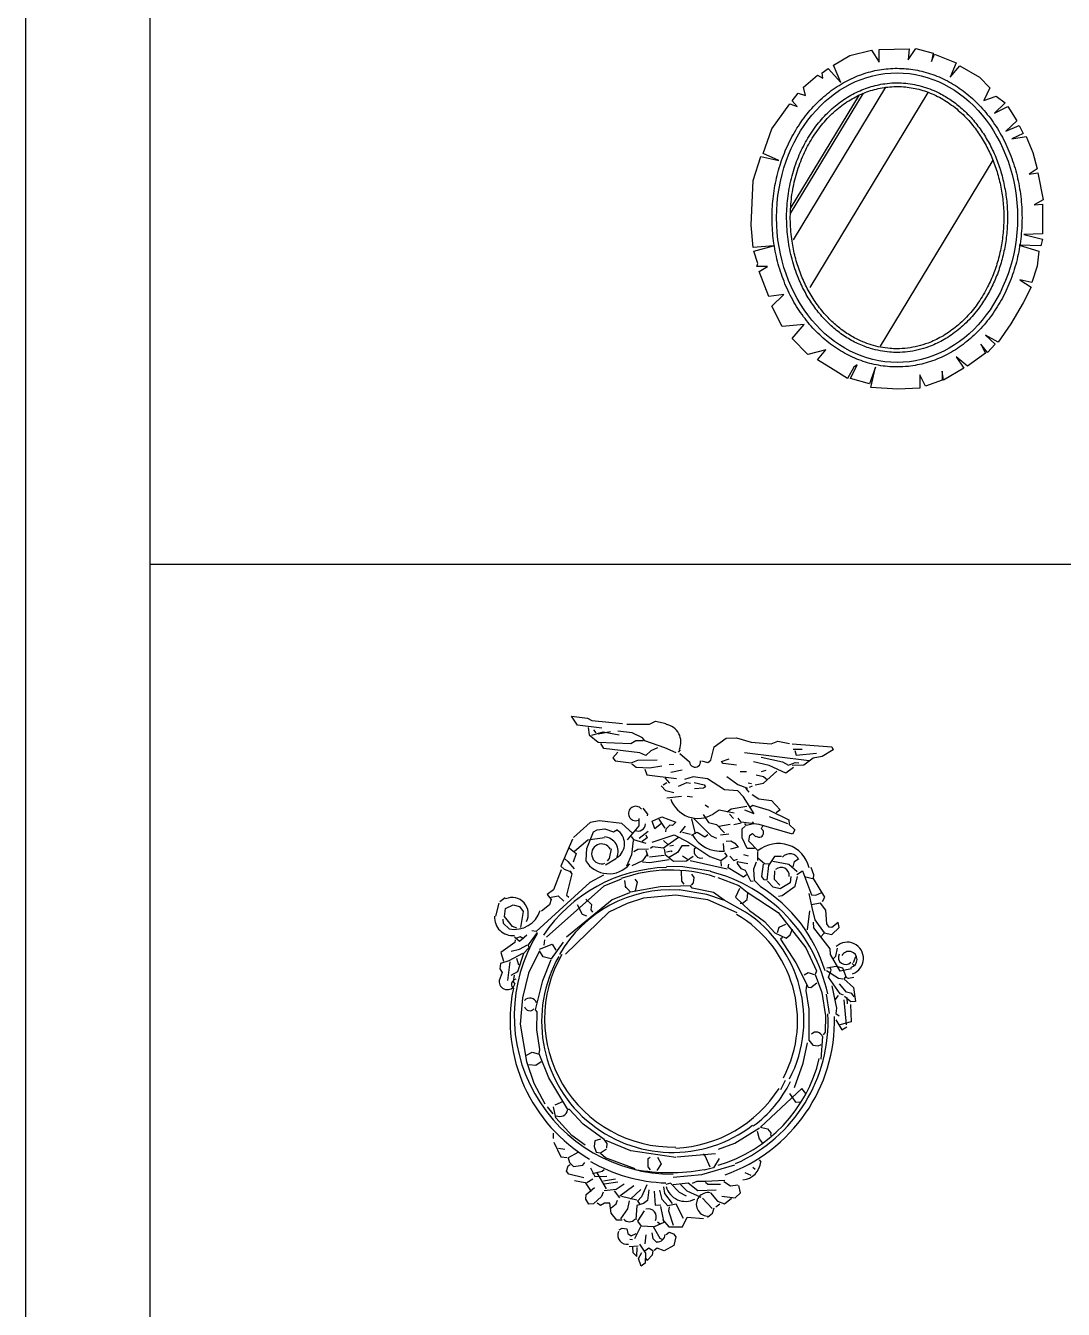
# Model space of a CAD drawing. Header units: inches. Extents: x 10 to 52.5, y 12.6 to 37.4.
# Drawn here: x 10.027 to 12.841, y 31.227 to 34.708 of the extents above; entities that cross this region are included whole.
import ezdxf

# ---------------------------------------------------------------- set-up
doc = ezdxf.new("R2010")
doc.units = ezdxf.units.IN
doc.header["$MEASUREMENT"] = 0
for name, color, linetype in [('02', 2, 'Continuous'), ('1', 1, 'Continuous'), ('4', 4, 'Continuous'), ('kadrbm', 4, 'Continuous')]:
    doc.layers.add(name, color=color, linetype=linetype)

# ---------------------------------------------------------------- blocks, each defined once
blk = doc.blocks.new('kadrbm')
at = {"layer": 'kadrbm', "color": 4}
blk.add_lwpolyline([(0, 0), (0, 24.7972), (21, 24.7972), (21, 0), (0, 0)], close=True, dxfattribs=at)
blk.add_lwpolyline([(20.6631, 0.3257), (20.6631, 24.4603), (0.3369, 24.4603), (0.3369, 0.3257), (20.6631, 0.3257)], dxfattribs=at)

msp = doc.modelspace()

# ---------------------------------------------------------------- linework, layer by layer
at = {"layer": '02'}
for p, q in [((12.1097, 34.1277), (12.3602, 34.5414)), ((12.1017, 34.1992), (12.2992, 34.5251)), ((12.1017, 34.2124), (12.2883, 34.5204)), ((12.1547, 33.9981), (12.4751, 34.5272)), ((12.3454, 33.8394), (12.6507, 34.3434)), ((11.5238, 32.8115), (11.507, 32.8358)), ((11.507, 32.8358), (11.5508, 32.8303)), ((11.5508, 32.8303), (11.5624, 32.8239)), ((11.5895, 32.8033), (11.5238, 32.8115)), ((11.5527, 32.8054), (11.5551, 32.7853)), ((11.5624, 32.8239), (11.6454, 32.816)), ((11.5624, 32.7844), (11.5931, 32.7929)), ((11.5667, 32.7987), (11.573, 32.7905)), ((11.6129, 32.7929), (11.58, 32.7871)), ((11.5931, 32.7929), (11.6366, 32.785)), ((11.6719, 32.7905), (11.633, 32.7953)), ((11.6576, 32.8145), (11.7193, 32.8142)), ((11.7193, 32.8142), (11.7352, 32.8221)), ((11.7352, 32.8221), (11.7641, 32.816)), ((11.5551, 32.7853), (11.5797, 32.7649)), ((11.5797, 32.7649), (11.6682, 32.7613)), ((11.5949, 32.7482), (11.5867, 32.7616)), ((11.6682, 32.7613), (11.6816, 32.7695)), ((11.6999, 32.7771), (11.6719, 32.7905)), ((11.6816, 32.7695), (11.7014, 32.7695)), ((11.7063, 32.7689), (11.6999, 32.7771)), ((11.7607, 32.7497), (11.7063, 32.7689)), ((11.8945, 32.7528), (11.9271, 32.7759)), ((11.9271, 32.7759), (11.9545, 32.7774)), ((11.9545, 32.7774), (11.9949, 32.7649)), ((11.9949, 32.7649), (12.0487, 32.7607)), ((12.0487, 32.7607), (12.067, 32.7683)), ((12.067, 32.7683), (12.0983, 32.7619)), ((12.1056, 32.761), (12.2133, 32.7525)), ((11.6923, 32.736), (11.5949, 32.7482)), ((11.6333, 32.7385), (11.619, 32.723)), ((11.7087, 32.729), (11.6923, 32.736)), ((11.7227, 32.7421), (11.7087, 32.729)), ((11.7409, 32.7497), (11.7227, 32.7421)), ((11.7911, 32.736), (11.7607, 32.7497)), ((11.8021, 32.7446), (11.7963, 32.7379)), ((11.8009, 32.7348), (11.8276, 32.7117)), ((11.8851, 32.7169), (11.8945, 32.7528)), ((11.9767, 32.7376), (12.1519, 32.7157)), ((12.022, 32.7245), (12.0798, 32.7123)), ((12.1333, 32.7452), (12.1087, 32.7458)), ((12.1132, 32.7427), (12.1166, 32.73)), ((12.1166, 32.73), (12.1716, 32.7354)), ((12.1877, 32.726), (12.1625, 32.7217)), ((12.2172, 32.7446), (12.1877, 32.726)), ((12.2133, 32.7525), (12.2172, 32.7446)), ((11.619, 32.723), (11.6254, 32.7147)), ((11.6254, 32.7147), (11.6692, 32.7093)), ((11.6692, 32.7093), (11.6874, 32.7169)), ((11.6713, 32.7065), (11.6825, 32.6977)), ((11.6825, 32.6977), (11.7193, 32.6956)), ((11.6874, 32.7169), (11.7394, 32.7178)), ((11.7066, 32.6922), (11.712, 32.6767)), ((11.7193, 32.6956), (11.7522, 32.7014)), ((11.7847, 32.7047), (11.7723, 32.7038)), ((11.8076, 32.6895), (11.7771, 32.6834)), ((11.8602, 32.715), (11.8769, 32.7105)), ((11.8769, 32.7105), (11.8851, 32.7169)), ((11.9143, 32.7132), (11.935, 32.7205)), ((11.9186, 32.7077), (11.9143, 32.7132)), ((11.9551, 32.7032), (11.9186, 32.7077)), ((12.0439, 32.702), (12.0007, 32.7123)), ((12.0348, 32.6883), (12.022, 32.6849)), ((12.0883, 32.6816), (12.0439, 32.702)), ((12.0798, 32.7123), (12.0959, 32.7029)), ((12.1099, 32.6962), (12.0883, 32.6816)), ((12.0959, 32.7029), (12.1141, 32.7105)), ((12.1379, 32.7026), (12.1056, 32.7017)), ((12.1141, 32.7105), (12.1239, 32.7093)), ((12.1625, 32.7217), (12.1379, 32.7026)), ((11.712, 32.6767), (11.7923, 32.6667)), ((11.7662, 32.6551), (11.7555, 32.649)), ((11.7604, 32.6682), (11.7735, 32.6542)), ((11.7972, 32.6463), (11.8206, 32.6557)), ((11.8374, 32.6709), (11.8142, 32.664)), ((11.8206, 32.6557), (11.8304, 32.6545)), ((11.8763, 32.6661), (11.8374, 32.6709)), ((11.8404, 32.6557), (11.8669, 32.65)), ((11.9219, 32.6357), (11.8763, 32.6661)), ((11.9289, 32.6719), (11.9584, 32.6509)), ((11.9824, 32.6849), (11.9651, 32.6846)), ((11.9861, 32.6548), (11.9958, 32.6536)), ((12.0053, 32.65), (12.0281, 32.6545)), ((12.0086, 32.6767), (12.0278, 32.6719)), ((12.0278, 32.6719), (12.039, 32.663)), ((12.0281, 32.6545), (12.0643, 32.6871)), ((11.7634, 32.6332), (11.7504, 32.6472)), ((11.785, 32.6281), (11.7634, 32.6332)), ((11.8656, 32.6402), (11.8407, 32.6384)), ((11.8711, 32.6445), (11.8656, 32.6402)), ((11.8669, 32.65), (11.8711, 32.6445)), ((11.9587, 32.6335), (11.9219, 32.6357)), ((11.9584, 32.6509), (11.9843, 32.6402)), ((11.9739, 32.6168), (11.9587, 32.6335)), ((11.9794, 32.6408), (11.9879, 32.6299)), ((11.9973, 32.646), (11.9894, 32.6421)), ((11.997, 32.6238), (12.0153, 32.6116)), ((11.7008, 32.5867), (11.7136, 32.5703)), ((11.806, 32.618), (11.7659, 32.6132)), ((11.8209, 32.6186), (11.8355, 32.6168)), ((11.8699, 32.5952), (11.879, 32.5891)), ((11.9402, 32.584), (11.9292, 32.5754)), ((11.983, 32.591), (11.9402, 32.584)), ((12.0028, 32.5712), (11.9739, 32.6168)), ((11.9928, 32.5897), (11.9983, 32.594)), ((11.9983, 32.594), (12.0436, 32.5809)), ((12.0153, 32.6116), (12.0494, 32.6074)), ((12.0494, 32.6074), (12.0734, 32.5821)), ((11.5828, 32.552), (11.5575, 32.5478)), ((11.6436, 32.5444), (11.5828, 32.552)), ((11.6898, 32.5584), (11.6898, 32.5386)), ((11.7136, 32.5703), (11.713, 32.5654)), ((11.726, 32.5514), (11.7522, 32.563)), ((11.7333, 32.5307), (11.726, 32.5514)), ((11.744, 32.5566), (11.7607, 32.5323)), ((11.7522, 32.563), (11.7899, 32.5484)), ((11.8331, 32.5578), (11.8428, 32.517)), ((11.8383, 32.5596), (11.8866, 32.5116)), ((11.8641, 32.5688), (11.8787, 32.5472)), ((11.9076, 32.5806), (11.8915, 32.5703)), ((11.9487, 32.573), (11.9076, 32.5806)), ((11.9359, 32.5697), (11.9469, 32.5584)), ((11.9678, 32.5484), (11.9593, 32.5593)), ((12.0028, 32.5712), (11.9775, 32.5805)), ((11.9976, 32.5496), (12.0019, 32.5441)), ((12.0436, 32.5809), (12.0971, 32.5545)), ((12.0439, 32.5636), (12.0935, 32.545)), ((12.0734, 32.5821), (12.0624, 32.5736)), ((12.0971, 32.5545), (12.098, 32.542)), ((11.5575, 32.5478), (11.5128, 32.5064)), ((11.5487, 32.4772), (11.5667, 32.5219)), ((11.5667, 32.5219), (11.5773, 32.528)), ((11.5773, 32.528), (11.5974, 32.5304)), ((11.5974, 32.5304), (11.6211, 32.5225)), ((11.6211, 32.5225), (11.6317, 32.5286)), ((11.6725, 32.5186), (11.6436, 32.5444)), ((11.6898, 32.5386), (11.6579, 32.5006)), ((11.7151, 32.5231), (11.6905, 32.504)), ((11.7263, 32.4945), (11.7857, 32.5143)), ((11.7525, 32.5456), (11.7333, 32.5307)), ((11.7628, 32.5295), (11.7619, 32.5222)), ((11.7741, 32.5405), (11.7628, 32.5295)), ((11.7814, 32.5396), (11.7741, 32.5405)), ((11.7899, 32.5484), (11.7814, 32.5396)), ((11.7857, 32.5143), (11.8228, 32.4948)), ((11.8158, 32.5377), (11.8012, 32.5198)), ((11.8088, 32.5213), (11.8304, 32.5161)), ((11.8325, 32.5134), (11.8483, 32.5213)), ((11.8483, 32.5213), (11.869, 32.5088)), ((11.869, 32.5088), (11.8772, 32.5152)), ((11.8787, 32.5472), (11.9003, 32.542)), ((11.9003, 32.542), (11.9222, 32.5195)), ((11.9374, 32.5423), (11.907, 32.5362)), ((11.9341, 32.5155), (11.9116, 32.5134)), ((11.9675, 32.5459), (11.9472, 32.5411)), ((12.0165, 32.5423), (11.9678, 32.5484)), ((11.97, 32.5061), (11.9706, 32.5307)), ((11.9706, 32.5307), (11.9788, 32.5371)), ((11.9815, 32.5392), (11.9773, 32.5447)), ((12.0019, 32.5441), (11.9815, 32.5392)), ((11.9907, 32.5134), (11.9986, 32.5173)), ((11.9986, 32.5173), (12.0074, 32.5088)), ((12.1071, 32.5161), (12.0165, 32.5423)), ((12.0226, 32.5316), (12.0259, 32.5386)), ((12.098, 32.542), (12.1135, 32.5277)), ((12.1135, 32.5277), (12.1071, 32.5161)), ((11.5098, 32.5018), (11.4785, 32.4291)), ((11.5515, 32.4991), (11.5156, 32.469)), ((11.5968, 32.5058), (11.5515, 32.4991)), ((11.6689, 32.5091), (11.6752, 32.5009)), ((11.6749, 32.4985), (11.6701, 32.4596)), ((11.6752, 32.5009), (11.7087, 32.4918)), ((11.713, 32.5061), (11.6993, 32.4955)), ((11.709, 32.514), (11.713, 32.5061)), ((11.7218, 32.4778), (11.7273, 32.4821)), ((11.7273, 32.4821), (11.7565, 32.4784)), ((11.7565, 32.4784), (11.7972, 32.5079)), ((11.7565, 32.4982), (11.7698, 32.4866)), ((11.7844, 32.4848), (11.7744, 32.4836)), ((11.8066, 32.4845), (11.7945, 32.4663)), ((11.8264, 32.4845), (11.8066, 32.4845)), ((11.8228, 32.4948), (11.8821, 32.4553)), ((11.8456, 32.4796), (11.8401, 32.4754)), ((11.8866, 32.5116), (11.9006, 32.5049)), ((11.9186, 32.4903), (11.9207, 32.4678)), ((11.9268, 32.4967), (11.9392, 32.4976)), ((11.9593, 32.4802), (11.9389, 32.4754)), ((11.9392, 32.4976), (11.9508, 32.4912)), ((11.9508, 32.4912), (11.9593, 32.4802)), ((11.9837, 32.4772), (11.97, 32.5061)), ((11.9885, 32.4964), (11.9907, 32.5134)), ((12.0126, 32.4711), (11.9885, 32.4964)), ((11.4885, 32.4501), (11.4973, 32.4416)), ((11.5019, 32.4781), (11.5198, 32.4635)), ((11.5198, 32.4635), (11.5119, 32.4398)), ((11.5472, 32.4453), (11.5487, 32.4772)), ((11.6293, 32.4498), (11.5998, 32.4313)), ((11.6095, 32.4498), (11.6038, 32.4431)), ((11.6153, 32.4763), (11.6095, 32.4498)), ((11.6701, 32.4596), (11.6564, 32.4291)), ((11.6762, 32.4687), (11.6868, 32.4748)), ((11.6868, 32.4748), (11.7166, 32.476)), ((11.7124, 32.4617), (11.7002, 32.4434)), ((11.7087, 32.472), (11.7142, 32.4565)), ((11.7589, 32.4583), (11.7187, 32.4535)), ((11.7193, 32.4386), (11.7723, 32.4468)), ((11.7586, 32.4757), (11.7616, 32.4605)), ((11.7616, 32.4605), (11.7841, 32.4428)), ((11.765, 32.4675), (11.7777, 32.4708)), ((11.7945, 32.4663), (11.7704, 32.452)), ((11.7777, 32.4708), (11.7799, 32.4681)), ((11.8082, 32.4571), (11.8218, 32.448)), ((11.8188, 32.4434), (11.8377, 32.4559)), ((11.8288, 32.4447), (11.9298, 32.4221)), ((11.8821, 32.4553), (11.9128, 32.444)), ((11.9128, 32.444), (11.9237, 32.4526)), ((11.9292, 32.4568), (11.9228, 32.465)), ((11.9237, 32.4526), (11.9292, 32.4568)), ((11.9365, 32.4559), (11.9475, 32.4447)), ((11.9475, 32.4447), (11.9578, 32.4483)), ((11.9742, 32.4611), (11.9861, 32.4571)), ((12.0034, 32.4772), (11.9837, 32.4772)), ((12.0122, 32.4687), (12.0116, 32.444)), ((12.0126, 32.4513), (12.0305, 32.4367)), ((12.0576, 32.4556), (12.0421, 32.4304)), ((12.0773, 32.4556), (12.0576, 32.4556)), ((12.1126, 32.4413), (12.1208, 32.4477)), ((11.4797, 32.4191), (11.4581, 32.365)), ((11.4785, 32.4291), (11.4873, 32.4206)), ((11.4873, 32.4206), (11.5061, 32.4133)), ((11.4973, 32.4416), (11.5147, 32.4221)), ((11.5016, 32.4164), (11.508, 32.4082)), ((11.7002, 32.4434), (11.6713, 32.4298)), ((11.6999, 32.441), (11.7193, 32.4386)), ((11.8094, 32.4273), (11.765, 32.4279)), ((11.7841, 32.4428), (11.8188, 32.4434)), ((11.8069, 32.3881), (11.8054, 32.4155)), ((11.8845, 32.4155), (11.8094, 32.4273)), ((11.9125, 32.4416), (11.9134, 32.4291)), ((11.9326, 32.4243), (11.9338, 32.434)), ((11.9739, 32.3993), (11.9326, 32.4243)), ((11.9569, 32.441), (11.9563, 32.4361)), ((11.9563, 32.4361), (11.9669, 32.4225)), ((11.9858, 32.4349), (11.9569, 32.441)), ((11.9669, 32.4225), (11.9788, 32.4185)), ((11.9788, 32.4185), (11.9925, 32.3896)), ((12.0086, 32.4395), (12.0013, 32.4206)), ((12.0013, 32.4206), (12.0025, 32.3908)), ((12.0235, 32.4006), (12.0278, 32.4346)), ((12.0305, 32.4367), (12.0427, 32.4352)), ((12.0421, 32.4304), (12.0372, 32.3914)), ((12.0968, 32.4334), (12.0533, 32.4413)), ((12.0576, 32.4161), (12.0573, 32.3939)), ((12.119, 32.4133), (12.0968, 32.4334)), ((12.1084, 32.427), (12.1126, 32.4413)), ((12.1181, 32.406), (12.1342, 32.4164)), ((12.1342, 32.4164), (12.1582, 32.3516)), ((12.1649, 32.4051), (12.1576, 32.4258)), ((11.5569, 32.3847), (11.4118, 32.2521)), ((11.5953, 32.375), (11.4395, 32.2363)), ((11.508, 32.4082), (11.4934, 32.3507)), ((11.594, 32.4048), (11.5569, 32.3847)), ((11.6421, 32.3939), (11.5953, 32.375)), ((11.6515, 32.3902), (11.654, 32.3701)), ((11.6673, 32.3586), (11.6521, 32.3753)), ((11.6792, 32.3942), (11.6856, 32.386)), ((11.6856, 32.386), (11.6801, 32.3619)), ((11.8301, 32.3753), (11.7482, 32.3732)), ((11.8133, 32.3799), (11.8069, 32.3881)), ((11.8343, 32.3698), (11.8301, 32.3753)), ((11.8328, 32.3774), (11.8386, 32.3841)), ((11.8404, 32.3987), (11.834, 32.4069)), ((11.8386, 32.3841), (11.8404, 32.3987)), ((11.9046, 32.3981), (11.9611, 32.3762)), ((11.9611, 32.3762), (11.9837, 32.3586)), ((11.9821, 32.4057), (11.9739, 32.3993)), ((11.9925, 32.3896), (11.9998, 32.3887)), ((12.0025, 32.3908), (12.0202, 32.3738)), ((12.0299, 32.3923), (12.0235, 32.4006)), ((12.0372, 32.3914), (12.0299, 32.3923)), ((12.0545, 32.372), (12.0393, 32.3887)), ((12.0573, 32.3939), (12.0725, 32.3771)), ((12.1005, 32.3835), (12.0737, 32.3671)), ((12.1026, 32.4006), (12.1005, 32.3835)), ((12.1141, 32.3744), (12.1199, 32.4009)), ((12.1397, 32.4009), (12.1613, 32.3957)), ((12.1637, 32.3954), (12.1649, 32.4051)), ((12.1944, 32.3446), (12.1637, 32.3954)), ((11.3133, 32.3336), (11.327, 32.3443)), ((11.4581, 32.365), (11.4417, 32.3522)), ((11.4417, 32.3522), (11.4523, 32.3385)), ((11.448, 32.344), (11.4709, 32.3485)), ((11.4709, 32.3485), (11.4864, 32.3342)), ((11.4934, 32.3507), (11.5001, 32.3449)), ((11.6646, 32.3565), (11.6178, 32.3376)), ((11.7023, 32.3419), (11.6585, 32.3276)), ((11.7482, 32.3732), (11.6673, 32.3586)), ((11.7899, 32.3507), (11.7023, 32.3419)), ((11.8772, 32.3373), (11.7899, 32.3507)), ((11.8742, 32.3525), (11.799, 32.3644)), ((11.8921, 32.3577), (11.8343, 32.3698)), ((11.9192, 32.337), (11.8742, 32.3525)), ((11.9216, 32.3367), (11.8921, 32.3577)), ((11.9627, 32.3686), (11.9523, 32.3452)), ((11.9523, 32.3452), (11.9897, 32.3084)), ((11.9837, 32.3586), (12.0682, 32.3035)), ((11.9837, 32.3388), (11.9858, 32.3558)), ((12.0737, 32.3671), (12.0545, 32.372)), ((12.0688, 32.3479), (12.0789, 32.3492)), ((12.0789, 32.3492), (12.1141, 32.3744)), ((12.1512, 32.3549), (12.1588, 32.3169)), ((12.1582, 32.3516), (12.1704, 32.3501)), ((12.1704, 32.3501), (12.1862, 32.358)), ((12.188, 32.333), (12.1944, 32.3446)), ((11.3103, 32.3291), (11.3008, 32.2932)), ((11.3255, 32.2926), (11.3282, 32.3145)), ((11.3282, 32.3145), (11.3492, 32.3242)), ((11.3492, 32.3242), (11.3659, 32.3196)), ((11.3659, 32.3196), (11.3766, 32.306)), ((11.3766, 32.306), (11.3687, 32.2625)), ((11.448, 32.3242), (11.4261, 32.3072)), ((11.4523, 32.3385), (11.448, 32.3242)), ((11.6178, 32.3376), (11.494, 32.2369)), ((11.5223, 32.3248), (11.5362, 32.2984)), ((11.5463, 32.3391), (11.5618, 32.3248)), ((11.5618, 32.3248), (11.56, 32.3102)), ((11.56, 32.3102), (11.5642, 32.3047)), ((11.6585, 32.3276), (11.6086, 32.3041)), ((11.9569, 32.3026), (11.8772, 32.3373)), ((11.9794, 32.3047), (11.9216, 32.3367)), ((11.9651, 32.3288), (11.97, 32.3282)), ((11.97, 32.3282), (11.9837, 32.3388)), ((11.9897, 32.3084), (12.0305, 32.2786)), ((12.1528, 32.3078), (12.1464, 32.2567)), ((12.1826, 32.3288), (12.1573, 32.3245)), ((12.1588, 32.3169), (12.1671, 32.2838)), ((12.1975, 32.3096), (12.1826, 32.3288)), ((12.2002, 32.2722), (12.1975, 32.3096)), ((11.323, 32.2731), (11.3221, 32.2856)), ((11.3385, 32.2588), (11.323, 32.2731)), ((11.3468, 32.2652), (11.3255, 32.2926)), ((11.6086, 32.3041), (11.4906, 32.1904)), ((11.5362, 32.2984), (11.5481, 32.2944)), ((12.0305, 32.2786), (12.0588, 32.2479)), ((12.0682, 32.3035), (12.1427, 32.2077)), ((12.0706, 32.2637), (12.0889, 32.2713)), ((12.1643, 32.2619), (12.1637, 32.2768)), ((12.1671, 32.2838), (12.1923, 32.2485)), ((12.2066, 32.264), (12.2002, 32.2722)), ((12.2303, 32.2759), (12.2139, 32.2631)), ((12.2337, 32.2631), (12.2303, 32.2759)), ((11.3586, 32.2613), (11.3468, 32.2652)), ((11.3531, 32.2372), (11.3665, 32.2257)), ((11.368, 32.2378), (11.3577, 32.2342)), ((11.3665, 32.2257), (11.386, 32.243)), ((11.3772, 32.2317), (11.368, 32.2378)), ((11.414, 32.2494), (11.3899, 32.2153)), ((11.4118, 32.2521), (11.3997, 32.2536)), ((12.0588, 32.2479), (12.0892, 32.2342)), ((12.0664, 32.2494), (12.0706, 32.2637)), ((12.0892, 32.2342), (12.1001, 32.2427)), ((12.1001, 32.2427), (12.1071, 32.2591)), ((12.209, 32.2044), (12.1643, 32.2619)), ((12.192, 32.246), (12.1835, 32.2372)), ((12.1923, 32.2485), (12.2139, 32.2433)), ((12.2139, 32.2631), (12.2066, 32.264)), ((12.2139, 32.2433), (12.2337, 32.2631)), ((11.3538, 32.2223), (11.3157, 32.1949)), ((11.3434, 32.1989), (11.3662, 32.2035)), ((11.3547, 32.2296), (11.3538, 32.2223)), ((11.3662, 32.2035), (11.3875, 32.2156)), ((11.3915, 32.2077), (11.3772, 32.1922)), ((11.3899, 32.2153), (11.3915, 32.2077)), ((11.4207, 32.2041), (11.4544, 32.2171)), ((11.4337, 32.2296), (11.4319, 32.215)), ((11.4848, 32.2232), (11.452, 32.1779)), ((11.4544, 32.2171), (11.4648, 32.201)), ((12.0795, 32.2354), (12.074, 32.2311)), ((12.074, 32.2311), (12.1154, 32.1667)), ((12.1427, 32.2077), (12.1719, 32.1448)), ((12.2096, 32.1895), (12.209, 32.2044)), ((12.2239, 32.1852), (12.2291, 32.2068)), ((11.3376, 32.1724), (11.3145, 32.1654)), ((11.3157, 32.1949), (11.3227, 32.1718)), ((11.3398, 32.1697), (11.3334, 32.1186)), ((11.3747, 32.1925), (11.3376, 32.1724)), ((11.3583, 32.1797), (11.3635, 32.1618)), ((11.3772, 32.1922), (11.3611, 32.1423)), ((11.4201, 32.1992), (11.3903, 32.1387)), ((11.4304, 32.1831), (11.4201, 32.1992)), ((11.4298, 32.1189), (11.4517, 32.1755)), ((11.452, 32.1779), (11.4304, 32.1831)), ((12.1154, 32.1667), (12.1491, 32.1007)), ((12.2361, 32.1442), (12.2096, 32.1895)), ((12.2182, 32.1785), (12.2239, 32.1852)), ((12.2781, 32.1834), (12.2711, 32.167)), ((11.3188, 32.1402), (11.3112, 32.1189)), ((11.3145, 32.1654), (11.3127, 32.1508)), ((11.3127, 32.1508), (11.3188, 32.1402)), ((11.3611, 32.1423), (11.3425, 32.1323)), ((11.3504, 32.1165), (11.3525, 32.1335)), ((11.3903, 32.1387), (11.3744, 32.0715)), ((12.1385, 32.1341), (12.1491, 32.1402)), ((12.1491, 32.1402), (12.1658, 32.1356)), ((12.1719, 32.1448), (12.1683, 32.1353)), ((12.1683, 32.1353), (12.1868, 32.0861)), ((12.1993, 32.1463), (12.2312, 32.125)), ((12.2002, 32.1536), (12.2255, 32.1578)), ((12.2045, 32.1283), (12.2118, 32.1472)), ((12.2118, 32.1472), (12.2078, 32.1551)), ((12.2255, 32.1578), (12.2422, 32.1533)), ((12.2665, 32.1502), (12.2361, 32.1442)), ((12.2422, 32.1533), (12.2516, 32.1299)), ((12.275, 32.1591), (12.2683, 32.1648)), ((11.3544, 32.1086), (11.3504, 32.1165)), ((11.41, 32.0398), (11.4298, 32.1189)), ((12.1449, 32.1061), (12.143, 32.0915)), ((12.1491, 32.1007), (12.1564, 32.0997)), ((12.1564, 32.0997), (12.1728, 32.1125)), ((12.2358, 32.0824), (12.2045, 32.1283)), ((12.2139, 32.1049), (12.2261, 32.0441)), ((12.2312, 32.125), (12.2434, 32.1235)), ((12.2537, 32.0876), (12.2343, 32.1098)), ((12.2516, 32.1299), (12.2458, 32.1232)), ((12.2458, 32.1232), (12.2726, 32.1001)), ((12.2583, 32.1241), (12.2513, 32.1274)), ((12.2735, 32.1271), (12.2583, 32.1241)), ((12.2726, 32.1001), (12.2778, 32.0623)), ((11.3744, 32.0715), (11.368, 32.0006)), ((12.143, 32.0915), (12.1515, 32.041)), ((12.1868, 32.0861), (12.1963, 32.0231)), ((12.2069, 32.0292), (12.1987, 32.0821)), ((12.2303, 32.0782), (12.2215, 32.0669)), ((12.2452, 32.0788), (12.2358, 32.0824)), ((12.2461, 32.0663), (12.2525, 31.9988)), ((12.2653, 32.0614), (12.2474, 32.076)), ((12.268, 32.0833), (12.2537, 32.0876)), ((12.2544, 32.0727), (12.2547, 32.0553)), ((12.2778, 32.0623), (12.2653, 32.0614)), ((12.2744, 32.0751), (12.268, 32.0833)), ((11.4143, 32.0344), (11.41, 32.0398)), ((11.4131, 31.9851), (11.4143, 32.0344)), ((12.1515, 32.041), (12.1515, 31.9817)), ((12.2261, 32.0441), (12.2242, 32.0295)), ((12.2242, 32.0295), (12.2334, 32.0234)), ((12.2644, 32.0541), (12.2659, 32.007)), ((11.368, 32.0006), (11.3851, 31.8996)), ((12.1963, 32.0231), (12.1957, 31.9787)), ((12.2245, 32.0121), (12.241, 31.9854)), ((12.2659, 32.007), (12.2352, 31.9985)), ((12.241, 31.9854), (12.2544, 31.9936)), ((11.4213, 31.9322), (11.4131, 31.9851)), ((12.1515, 31.9817), (12.1509, 31.9571)), ((12.1841, 31.906), (12.1893, 31.9671)), ((12.1957, 31.9787), (12.1899, 31.972)), ((11.3848, 31.9169), (11.4006, 31.9249)), ((11.4006, 31.9249), (11.4173, 31.9203)), ((11.4198, 31.92), (11.4213, 31.9322)), ((12.1357, 31.8947), (12.1476, 31.9501)), ((12.1509, 31.9571), (12.1616, 31.9434)), ((12.1616, 31.9434), (12.1762, 31.9416)), ((12.1762, 31.9416), (12.1841, 31.9455)), ((11.3851, 31.8996), (11.4049, 31.8403)), ((11.3915, 31.8914), (11.4109, 31.889)), ((11.4109, 31.889), (11.4246, 31.8996)), ((11.4462, 31.8549), (11.4198, 31.92)), ((12.1126, 31.8284), (12.1357, 31.8947)), ((11.4973, 31.7694), (11.4462, 31.8549)), ((11.4049, 31.8403), (11.435, 31.7846)), ((12.1321, 31.826), (12.0202, 31.7214)), ((12.0749, 31.8233), (12.088, 31.8488)), ((12.1427, 31.8123), (12.1321, 31.826)), ((11.4851, 31.7907), (11.4617, 31.7813)), ((12.0983, 31.8129), (12.115, 31.7886)), ((12.115, 31.7886), (12.1275, 31.7895)), ((11.4413, 31.7764), (11.4563, 31.7573)), ((11.4648, 31.7463), (11.4587, 31.7767)), ((11.5022, 31.7688), (11.4973, 31.7694)), ((11.5393, 31.7296), (11.5022, 31.7688)), ((11.5083, 31.6989), (11.4648, 31.7463)), ((11.5959, 31.6879), (11.5393, 31.7296)), ((11.9505, 31.6782), (12.0174, 31.7192)), ((12.0202, 31.7214), (12.0393, 31.7165)), ((12.0393, 31.7165), (12.0478, 31.7056)), ((11.4572, 31.7053), (11.4578, 31.6904)), ((11.459, 31.6803), (11.4788, 31.6408)), ((11.5445, 31.6721), (11.5083, 31.6989)), ((11.5706, 31.6837), (11.5688, 31.6691)), ((11.5861, 31.6891), (11.5706, 31.6837)), ((11.6044, 31.677), (11.5959, 31.6879)), ((11.6686, 31.6566), (11.6004, 31.6849)), ((12.0113, 31.7101), (12.0162, 31.6897)), ((12.0162, 31.6897), (12.0247, 31.6788)), ((12.0478, 31.7056), (12.0469, 31.6983)), ((11.4718, 31.6639), (11.4888, 31.6618)), ((11.5247, 31.6523), (11.4982, 31.6383)), ((11.5688, 31.6691), (11.5743, 31.6536)), ((11.5743, 31.6536), (11.5864, 31.652)), ((11.5995, 31.638), (11.5861, 31.6496)), ((11.5864, 31.652), (11.6026, 31.6624)), ((11.6029, 31.6648), (11.6044, 31.677)), ((11.7899, 31.639), (11.6686, 31.6566)), ((11.7926, 31.6411), (11.8976, 31.6502)), ((11.8696, 31.6438), (11.8653, 31.6493)), ((11.9064, 31.6615), (11.9505, 31.6782)), ((11.4788, 31.6408), (11.4958, 31.6386)), ((11.4937, 31.6018), (11.4979, 31.6161)), ((11.4979, 31.6161), (11.5034, 31.6204)), ((11.4982, 31.6383), (11.5016, 31.6256)), ((11.5016, 31.6256), (11.5125, 31.6143)), ((11.5125, 31.6143), (11.5378, 31.6186)), ((11.5378, 31.6186), (11.5435, 31.6253)), ((11.5591, 31.611), (11.5709, 31.5872)), ((11.6798, 31.6082), (11.5995, 31.638)), ((11.7151, 31.6137), (11.7154, 31.6359)), ((11.7215, 31.6055), (11.7151, 31.6137)), ((11.7154, 31.6359), (11.7209, 31.6402)), ((11.7507, 31.6216), (11.7385, 31.6034)), ((11.7406, 31.6402), (11.7507, 31.6216)), ((11.8608, 31.593), (11.9505, 31.6189)), ((11.8927, 31.6113), (11.8672, 31.6046)), ((11.883, 31.6125), (11.8696, 31.6438)), ((11.9082, 31.6365), (11.8927, 31.6113)), ((11.9992, 31.6128), (12.0059, 31.607)), ((12.0165, 31.6329), (12.0208, 31.6274)), ((11.5001, 31.5936), (11.4937, 31.6018)), ((11.5408, 31.5836), (11.5001, 31.5936)), ((11.5153, 31.5769), (11.5442, 31.5708)), ((11.5651, 31.5806), (11.549, 31.5702)), ((11.5645, 31.5955), (11.5901, 31.6022)), ((11.5709, 31.5872), (11.6032, 31.5882)), ((11.5749, 31.5991), (11.6013, 31.5538)), ((11.5901, 31.6022), (11.5956, 31.6064)), ((11.6269, 31.5803), (11.594, 31.5745)), ((11.7832, 31.5854), (11.8608, 31.593)), ((11.8355, 31.569), (11.8486, 31.5748)), ((11.8486, 31.5748), (11.8708, 31.5745)), ((11.8708, 31.5745), (11.9231, 31.5778)), ((11.9776, 31.5982), (11.994, 31.5912)), ((11.5442, 31.5708), (11.5609, 31.5465)), ((11.5475, 31.5383), (11.5697, 31.5577)), ((11.5928, 31.545), (11.5889, 31.5331)), ((11.6333, 31.572), (11.5956, 31.5669)), ((11.5959, 31.5495), (11.6284, 31.5529)), ((11.6229, 31.5486), (11.6378, 31.5295)), ((11.6284, 31.5529), (11.65, 31.5675)), ((11.6765, 31.5617), (11.6384, 31.5343)), ((11.695, 31.552), (11.667, 31.5258)), ((11.7114, 31.5647), (11.6974, 31.5319)), ((11.7172, 31.5517), (11.7136, 31.5225)), ((11.7315, 31.5474), (11.7342, 31.51)), ((11.7534, 31.5249), (11.7467, 31.5504)), ((11.7604, 31.5413), (11.7577, 31.559)), ((11.7817, 31.5139), (11.7604, 31.5413)), ((11.7762, 31.569), (11.7634, 31.5657)), ((11.8003, 31.5438), (11.7762, 31.569)), ((11.7832, 31.5657), (11.8234, 31.5705)), ((11.8188, 31.534), (11.8003, 31.5438)), ((11.803, 31.5657), (11.8206, 31.5486)), ((11.8206, 31.5486), (11.858, 31.5316)), ((11.8234, 31.5705), (11.8504, 31.5498)), ((11.8504, 31.5498), (11.9, 31.5511)), ((11.8705, 31.572), (11.8772, 31.5663)), ((11.8772, 31.5663), (11.9119, 31.5669)), ((11.8842, 31.5431), (11.9037, 31.5209)), ((11.9383, 31.5611), (11.9201, 31.5733)), ((11.9584, 31.5635), (11.9383, 31.5611)), ((11.9517, 31.5298), (11.9657, 31.5428)), ((11.9657, 31.5428), (11.9608, 31.5632)), ((11.546, 31.5261), (11.5475, 31.5383)), ((11.5542, 31.5127), (11.546, 31.5261)), ((11.5667, 31.5136), (11.5542, 31.5127)), ((11.5889, 31.5331), (11.5667, 31.5136)), ((11.5858, 31.5088), (11.5767, 31.5149)), ((11.5965, 31.5149), (11.5858, 31.5088)), ((11.6114, 31.5155), (11.5965, 31.5149)), ((11.6153, 31.4878), (11.6114, 31.5155)), ((11.6147, 31.5027), (11.6284, 31.5133)), ((11.6284, 31.5133), (11.6321, 31.5228)), ((11.6433, 31.5337), (11.6841, 31.5237)), ((11.664, 31.5212), (11.6588, 31.4997)), ((11.6847, 31.5088), (11.6822, 31.4695)), ((11.7026, 31.5139), (11.6847, 31.5088)), ((11.6974, 31.5319), (11.6862, 31.5209)), ((11.6862, 31.5209), (11.6926, 31.5127)), ((11.7136, 31.5225), (11.7026, 31.5139)), ((11.7342, 31.51), (11.7492, 31.5106)), ((11.7485, 31.5057), (11.758, 31.4625)), ((11.7686, 31.5082), (11.7534, 31.5249)), ((11.7914, 31.5127), (11.7686, 31.5082)), ((11.7717, 31.493), (11.7732, 31.5051)), ((11.8112, 31.4732), (11.7914, 31.5127)), ((11.8626, 31.5285), (11.8888, 31.5006)), ((11.9101, 31.5127), (11.8991, 31.5042)), ((11.9037, 31.5209), (11.9225, 31.5136)), ((11.9152, 31.5343), (11.9517, 31.5298)), ((11.9225, 31.5136), (11.9417, 31.5285)), ((11.6302, 31.4686), (11.6153, 31.4878)), ((11.6588, 31.4997), (11.6406, 31.4723)), ((11.6868, 31.4665), (11.7051, 31.4939)), ((11.754, 31.4705), (11.7714, 31.451)), ((11.7841, 31.4543), (11.7717, 31.493)), ((11.8085, 31.4513), (11.8215, 31.4768)), ((11.8215, 31.4768), (11.8656, 31.4738)), ((11.876, 31.4774), (11.8897, 31.4881)), ((11.8897, 31.4881), (11.8939, 31.5024)), ((11.6451, 31.4692), (11.6302, 31.4686)), ((11.6369, 31.4431), (11.6448, 31.447)), ((11.6448, 31.447), (11.657, 31.4455)), ((11.657, 31.4455), (11.6603, 31.4327)), ((11.6947, 31.4507), (11.6783, 31.4181)), ((11.6974, 31.4528), (11.6868, 31.4665)), ((11.7294, 31.4513), (11.6974, 31.4528)), ((11.7476, 31.4194), (11.7294, 31.4513)), ((11.758, 31.4625), (11.7318, 31.451)), ((11.7409, 31.4647), (11.7476, 31.4589)), ((11.7638, 31.4297), (11.772, 31.4361)), ((11.7714, 31.451), (11.8085, 31.4513)), ((11.772, 31.4361), (11.7838, 31.4321)), ((11.6603, 31.4327), (11.6695, 31.4267)), ((11.6658, 31.4172), (11.6731, 31.4163)), ((11.6695, 31.4267), (11.6825, 31.4324)), ((11.6914, 31.4041), (11.7081, 31.3798)), ((11.7093, 31.4291), (11.7063, 31.4048)), ((11.7248, 31.4346), (11.7279, 31.4194)), ((11.7279, 31.4194), (11.7388, 31.4081)), ((11.7546, 31.416), (11.7476, 31.4194)), ((11.7838, 31.4321), (11.7902, 31.4239)), ((11.7902, 31.4239), (11.7847, 31.3999)), ((11.6634, 31.3978), (11.6883, 31.3996)), ((11.6731, 31.3965), (11.6737, 31.3816)), ((11.6737, 31.3816), (11.6847, 31.3704)), ((11.6847, 31.3704), (11.6853, 31.395)), ((11.6889, 31.3649), (11.6984, 31.381)), ((11.7172, 31.3935), (11.7063, 31.385)), ((11.7081, 31.3798), (11.7072, 31.3527)), ((11.713, 31.3594), (11.7273, 31.3749)), ((11.7285, 31.3847), (11.7172, 31.3935)), ((11.7273, 31.3749), (11.7285, 31.3847)), ((11.7394, 31.3932), (11.7312, 31.3868)), ((11.7583, 31.3859), (11.7394, 31.3932)), ((11.7847, 31.3999), (11.7583, 31.3859)), ((11.6962, 31.3442), (11.6889, 31.3649)), ((11.7072, 31.3527), (11.6962, 31.3442)), ((11.7087, 31.3649), (11.713, 31.3594))]:
    msp.add_line(p, q, dxfattribs=at)
for centre, radius, start, end in [((11.7552, 32.7652), 0.049, 336.1757, 80.1487), ((11.8425, 32.7123), 0.0147, 182.3373, 8.8204), ((11.6816, 32.5718), 0.0196, 37.875, 289.44), ((11.8504, 32.6372), 0.0785, 199.44, 301.5348), ((11.6071, 32.4897), 0.0441, 303.4763, 57.6739), ((11.688, 32.5438), 0.0196, 244.44, 359.2152), ((11.9122, 32.5578), 0.0883, 209.1288, 275.4038), ((12.0162, 32.5201), 0.0123, 231.9112, 61.0736), ((11.5889, 32.4623), 0.027, 27.867, 289.44), ((11.5946, 32.469), 0.0392, 335.521, 86.6891), ((12.0685, 32.4048), 0.0858, 13.2514, 130.1656), ((11.8593, 32.4705), 0.0196, 165.75, 281.3099), ((12.0995, 32.4355), 0.027, 23.8387, 137.883), ((11.7768, 32.0088), 0.4169, 91.6211, 146.0092), ((11.6086, 32.4821), 0.0736, 210.922, 320.1397), ((11.7756, 32.0188), 0.3997, 72.3198, 109.5979), ((11.7774, 31.9939), 0.434, 11.8261, 75.75), ((12.0758, 32.4039), 0.0221, 352.875, 132.2737), ((11.3461, 32.2999), 0.0441, 331.6245, 113.3405), ((11.7756, 32.0188), 0.3458, 86.1223, 150.4728), ((11.8036, 32.0252), 0.4095, 17.0098, 58.1477), ((11.3525, 32.3312), 0.0736, 259.0609, 341.9209), ((11.3474, 32.2898), 0.049, 175.8878, 276.2675), ((11.7869, 32.01), 0.3335, 332.3669, 59.8399), ((11.7896, 32.0121), 0.3482, 332.6892, 57.0306), ((11.7811, 32.0231), 0.4291, 148.7401, 270.2787), ((12.2553, 32.1788), 0.0441, 289.44, 133.0694), ((11.7817, 32.0082), 0.3556, 150.3456, 307.5982), ((11.7826, 32.0155), 0.3482, 150.0013, 271.2873), ((12.2507, 32.1819), 0.0196, 154.44, 316.0051), ((12.2598, 32.1758), 0.0221, 284.6764, 151.0736), ((11.3331, 32.1162), 0.0221, 172.875, 340.3462), ((11.3592, 32.108), 0.0147, 101.3099, 236.3099), ((11.7771, 32.0112), 0.4365, 168.9965, 239.5926), ((11.3942, 32.0517), 0.0196, 19.44, 137.3373), ((11.3942, 32.0517), 0.0147, 196.0736, 319.1849), ((11.7817, 32.0082), 0.4218, 293.8956, 2.8256), ((11.7771, 32.0112), 0.4438, 289.2993, 1.3593), ((12.1713, 31.962), 0.0172, 16.0736, 137.3373), ((11.793, 31.9994), 0.3973, 286.4438, 346.5734), ((11.7729, 32.0167), 0.3531, 272.8599, 327.3611), ((11.82, 31.9787), 0.3114, 305.3302, 334.5822), ((11.4754, 31.7722), 0.0221, 244.44, 346.5348), ((11.7802, 32.0158), 0.4463, 240.2551, 267.8717), ((11.9669, 31.6317), 0.0539, 275.6792, 355.4775), ((11.7738, 32.1229), 0.5248, 259.6505, 280.2131), ((11.8164, 31.5739), 0.0539, 194.6764, 297.867), ((11.8778, 31.5118), 0.0319, 79.0609, 266.9606), ((11.6643, 31.4841), 0.0196, 217.875, 320.8696), ((11.7154, 31.4778), 0.0221, 332.8919, 106.0736), ((11.6573, 31.4282), 0.0245, 156.1757, 281.3099), ((11.7415, 31.43), 0.0196, 262.875, 359.2152)]:
    msp.add_arc(centre, radius, start, end, dxfattribs=at)
msp.add_ellipse((12.3904, 34.1878), major_axis=(0, -0.3927), ratio=0.832023, dxfattribs=at)
for points, knots in [([(12.3904, 33.7828), (12.4007, 33.7828), (12.411, 33.7834), (12.4374, 33.7863), (12.4534, 33.7894), (12.485, 33.7984), (12.5005, 33.8043), (12.5306, 33.8185), (12.5452, 33.8269), (12.5732, 33.8462), (12.5866, 33.857), (12.612, 33.8807), (12.624, 33.8937), (12.6463, 33.9214), (12.6566, 33.9363), (12.6753, 33.9675), (12.6838, 33.9839), (12.6986, 34.0179), (12.705, 34.0356), (12.7156, 34.0718), (12.7198, 34.0903), (12.726, 34.1279), (12.728, 34.147), (12.7297, 34.1852), (12.7295, 34.2044), (12.7266, 34.2426), (12.7241, 34.2616), (12.7168, 34.2989), (12.712, 34.3173), (12.7003, 34.353), (12.6934, 34.3704), (12.6776, 34.4038), (12.6687, 34.4198), (12.6491, 34.4503), (12.6383, 34.4647), (12.6152, 34.4915), (12.6029, 34.5039), (12.5768, 34.5266), (12.563, 34.5368), (12.5344, 34.5549), (12.5196, 34.5627), (12.4891, 34.5757), (12.4734, 34.5809), (12.4416, 34.5886), (12.4255, 34.591), (12.393, 34.5932), (12.3768, 34.5929), (12.3444, 34.5895), (12.3283, 34.5864), (12.2968, 34.5775), (12.2813, 34.5717), (12.2511, 34.5575), (12.2365, 34.5491), (12.2084, 34.53), (12.195, 34.5193), (12.1695, 34.4956), (12.1575, 34.4827), (12.1351, 34.455), (12.1248, 34.4402), (12.106, 34.409), (12.0975, 34.3927), (12.0826, 34.3587), (12.0762, 34.341), (12.0655, 34.3049), (12.0612, 34.2864), (12.0549, 34.2488), (12.0529, 34.2297), (12.0511, 34.1915), (12.0513, 34.1723), (12.054, 34.1341), (12.0565, 34.1151), (12.0638, 34.0778), (12.0685, 34.0594), (12.0801, 34.0236), (12.0869, 34.0062), (12.1027, 33.9728), (12.1115, 33.9567), (12.1311, 33.9262), (12.1418, 33.9118), (12.1648, 33.8848), (12.1771, 33.8723), (12.2032, 33.8496), (12.2169, 33.8393), (12.2455, 33.8212), (12.2603, 33.8133), (12.2908, 33.8002), (12.3064, 33.795), (12.3382, 33.7872), (12.3543, 33.7847), (12.3772, 33.7831), (12.3838, 33.7828), (12.3904, 33.7828)], [0, 0, 0, 0, 0.090313, 0.090313, 0.232981, 0.232981, 0.375649, 0.375649, 0.518317, 0.518317, 0.660985, 0.660985, 0.803653, 0.803653, 0.946321, 0.946321, 1.088989, 1.088989, 1.231658, 1.231658, 1.374326, 1.374326, 1.516994, 1.516994, 1.659662, 1.659662, 1.80233, 1.80233, 1.944998, 1.944998, 2.087666, 2.087666, 2.230334, 2.230334, 2.373002, 2.373002, 2.51567, 2.51567, 2.658339, 2.658339, 2.801007, 2.801007, 2.943675, 2.943675, 3.086343, 3.086343, 3.229011, 3.229011, 3.371679, 3.371679, 3.514347, 3.514347, 3.657015, 3.657015, 3.799683, 3.799683, 3.942351, 3.942351, 4.08502, 4.08502, 4.227688, 4.227688, 4.370356, 4.370356, 4.513024, 4.513024, 4.655692, 4.655692, 4.79836, 4.79836, 4.941028, 4.941028, 5.083696, 5.083696, 5.226364, 5.226364, 5.369032, 5.369032, 5.511701, 5.511701, 5.654369, 5.654369, 5.797037, 5.797037, 5.939705, 5.939705, 6.082373, 6.082373, 6.225041, 6.225041, 6.283185, 6.283185, 6.283185, 6.283185]), ([(12.3904, 33.8222), (12.4, 33.8222), (12.4096, 33.8228), (12.4383, 33.8262), (12.4572, 33.8307), (12.4886, 33.8421), (12.5012, 33.8478), (12.5265, 33.8618), (12.5391, 33.8701), (12.5634, 33.889), (12.575, 33.8995), (12.5968, 33.9225), (12.6071, 33.935), (12.6244, 33.9593), (12.6316, 33.9708), (12.645, 33.9948), (12.6511, 34.0073), (12.662, 34.0331), (12.6669, 34.0464), (12.6752, 34.0737), (12.6787, 34.0876), (12.6844, 34.1159), (12.6865, 34.1303), (12.6893, 34.1593), (12.69, 34.1738), (12.6899, 34.203), (12.6892, 34.2176), (12.6863, 34.2465), (12.6841, 34.2609), (12.6784, 34.2892), (12.6749, 34.3031), (12.6664, 34.3303), (12.6616, 34.3436), (12.6506, 34.3694), (12.6444, 34.3819), (12.631, 34.4058), (12.6237, 34.4173), (12.6081, 34.4391), (12.5998, 34.4494), (12.5823, 34.4687), (12.573, 34.4777), (12.5538, 34.4943), (12.5438, 34.5019), (12.5232, 34.5156), (12.5127, 34.5217), (12.4868, 34.5344), (12.4713, 34.5402), (12.4399, 34.5488), (12.4239, 34.5515), (12.3909, 34.5539), (12.3739, 34.5534), (12.343, 34.5491), (12.329, 34.546), (12.3016, 34.5373), (12.2881, 34.5317), (12.2619, 34.5184), (12.2492, 34.5105), (12.2246, 34.4926), (12.2128, 34.4826), (12.1905, 34.4605), (12.18, 34.4484), (12.1601, 34.422), (12.1507, 34.4076), (12.134, 34.3775), (12.1267, 34.362), (12.1138, 34.3292), (12.1082, 34.3119), (12.0994, 34.2764), (12.0961, 34.2582), (12.0917, 34.2215), (12.0907, 34.2029), (12.091, 34.1658), (12.0923, 34.1472), (12.0972, 34.1106), (12.1008, 34.0925), (12.1102, 34.0573), (12.116, 34.0401), (12.1284, 34.01), (12.1347, 33.9969), (12.1485, 33.9718), (12.1561, 33.9598), (12.1723, 33.937), (12.1809, 33.9262), (12.1992, 33.9061), (12.2089, 33.8967), (12.229, 33.8796), (12.2395, 33.8718), (12.2611, 33.8578), (12.2722, 33.8516), (12.2949, 33.841), (12.3065, 33.8366), (12.3354, 33.8278), (12.3529, 33.8245), (12.3771, 33.8225), (12.3837, 33.8222), (12.3904, 33.8222)], [0, 0, 0, 0, 0.097901, 0.097901, 0.293702, 0.293702, 0.429878, 0.429878, 0.574408, 0.574408, 0.718939, 0.718939, 0.863469, 0.863469, 0.981651, 0.981651, 1.099832, 1.099832, 1.218014, 1.218014, 1.336196, 1.336196, 1.454378, 1.454378, 1.57256, 1.57256, 1.690742, 1.690742, 1.808923, 1.808923, 1.927105, 1.927105, 2.045287, 2.045287, 2.163469, 2.163469, 2.281651, 2.281651, 2.399832, 2.399832, 2.518014, 2.518014, 2.636196, 2.636196, 2.754378, 2.754378, 2.918261, 2.918261, 3.082145, 3.082145, 3.255393, 3.255393, 3.39928, 3.39928, 3.543168, 3.543168, 3.687056, 3.687056, 3.830943, 3.830943, 3.974831, 3.974831, 4.124702, 4.124702, 4.270219, 4.270219, 4.420701, 4.420701, 4.571183, 4.571183, 4.721664, 4.721664, 4.872146, 4.872146, 5.022628, 5.022628, 5.173109, 5.173109, 5.296352, 5.296352, 5.419594, 5.419594, 5.542836, 5.542836, 5.666079, 5.666079, 5.789321, 5.789321, 5.912564, 5.912564, 6.035806, 6.035806, 6.215226, 6.215226, 6.283185, 6.283185, 6.283185, 6.283185]), ([(12.3904, 33.8322), (12.3998, 33.8322), (12.4093, 33.8328), (12.4375, 33.8362), (12.4562, 33.8408), (12.4869, 33.8523), (12.4993, 33.858), (12.5241, 33.8721), (12.5365, 33.8805), (12.5604, 33.8996), (12.5718, 33.9103), (12.5928, 33.9332), (12.6025, 33.9454), (12.6204, 33.9714), (12.6286, 33.9852), (12.6422, 34.0119), (12.6478, 34.0246), (12.6578, 34.0507), (12.6621, 34.0642), (12.6694, 34.0916), (12.6724, 34.1056), (12.6769, 34.134), (12.6784, 34.1484), (12.6801, 34.1772), (12.6802, 34.1917), (12.679, 34.2206), (12.6776, 34.235), (12.6736, 34.2635), (12.6708, 34.2775), (12.6639, 34.3052), (12.6598, 34.3187), (12.6503, 34.345), (12.6448, 34.3578), (12.6328, 34.3825), (12.6262, 34.3944), (12.6118, 34.417), (12.6041, 34.4278), (12.5863, 34.4498), (12.5761, 34.4609), (12.5538, 34.4816), (12.5417, 34.4912), (12.5166, 34.5081), (12.5036, 34.5154), (12.477, 34.5274), (12.4634, 34.5322), (12.4358, 34.5393), (12.4218, 34.5416), (12.3937, 34.5437), (12.3796, 34.5435), (12.3516, 34.5405), (12.3377, 34.5378), (12.3102, 34.5298), (12.2967, 34.5246), (12.2703, 34.5116), (12.2574, 34.504), (12.2327, 34.4863), (12.2208, 34.4763), (12.1983, 34.4542), (12.1877, 34.442), (12.168, 34.4159), (12.1589, 34.4018), (12.1425, 34.3722), (12.1353, 34.3566), (12.1227, 34.3242), (12.1174, 34.3074), (12.1089, 34.2729), (12.1057, 34.2553), (12.1016, 34.2196), (12.1007, 34.2016), (12.101, 34.1656), (12.1023, 34.1476), (12.1067, 34.1152), (12.1094, 34.1007), (12.1163, 34.0722), (12.1205, 34.0582), (12.1303, 34.031), (12.1359, 34.0178), (12.1483, 33.9924), (12.1552, 33.9801), (12.1701, 33.9569), (12.1781, 33.9459), (12.1951, 33.9252), (12.2041, 33.9155), (12.2229, 33.8976), (12.2328, 33.8894), (12.2532, 33.8745), (12.2637, 33.8679), (12.2894, 33.8541), (12.3047, 33.8476), (12.3372, 33.8377), (12.3542, 33.8344), (12.3777, 33.8325), (12.3841, 33.8322), (12.3904, 33.8322)], [0, 0, 0, 0, 0.100454, 0.100454, 0.301363, 0.301363, 0.440022, 0.440022, 0.588297, 0.588297, 0.736572, 0.736572, 0.879242, 0.879242, 1.021912, 1.021912, 1.141848, 1.141848, 1.261783, 1.261783, 1.381718, 1.381718, 1.501654, 1.501654, 1.621589, 1.621589, 1.741525, 1.741525, 1.86146, 1.86146, 1.981395, 1.981395, 2.101331, 2.101331, 2.221266, 2.221266, 2.341202, 2.341202, 2.482152, 2.482152, 2.631615, 2.631615, 2.781077, 2.781077, 2.93054, 2.93054, 3.080003, 3.080003, 3.229466, 3.229466, 3.378928, 3.378928, 3.528391, 3.528391, 3.677854, 3.677854, 3.827317, 3.827317, 3.976779, 3.976779, 4.126242, 4.126242, 4.275705, 4.275705, 4.425168, 4.425168, 4.57463, 4.57463, 4.724093, 4.724093, 4.872996, 4.872996, 4.996635, 4.996635, 5.120273, 5.120273, 5.243912, 5.243912, 5.36755, 5.36755, 5.491188, 5.491188, 5.614827, 5.614827, 5.738465, 5.738465, 5.862104, 5.862104, 6.032945, 6.032945, 6.21584, 6.21584, 6.283185, 6.283185, 6.283185, 6.283185])]:
    msp.add_open_spline(points, degree=3, knots=knots, dxfattribs=at)
at = {"layer": '1'}
msp.add_line((10.3636, 33.248), (30.6898, 33.248), dxfattribs=at)
at = {"layer": '4'}
msp.add_lwpolyline([(12.4205, 34.616), (12.4417, 34.6469), (12.4888, 34.6339), (12.484, 34.6112), (12.4921, 34.6307), (12.5507, 34.6079), (12.5344, 34.5689), (12.5604, 34.5998), (12.6141, 34.5689), (12.6418, 34.5397), (12.6255, 34.5056), (12.6597, 34.5169), (12.6841, 34.4991), (12.6548, 34.4715), (12.6906, 34.4893), (12.715, 34.4503), (12.6857, 34.4227), (12.7215, 34.4373), (12.7329, 34.4162), (12.7019, 34.4016), (12.741, 34.4081), (12.7589, 34.3642), (12.7703, 34.3204), (12.7491, 34.3057), (12.7719, 34.309), (12.7865, 34.2359), (12.7621, 34.2229), (12.7849, 34.2245), (12.785, 34.1438), (12.7346, 34.1421), (12.785, 34.1291), (12.7801, 34.1113), (12.7215, 34.1129), (12.7752, 34.0967), (12.7703, 34.056), (12.7557, 34.0122), (12.7232, 34.0187), (12.7541, 33.9992), (12.7329, 33.9569), (12.6988, 33.9001), (12.6646, 33.8497), (12.6304, 33.8692), (12.6565, 33.8448), (12.6353, 33.8221), (12.6174, 33.8448), (12.6304, 33.8205), (12.5816, 33.7847), (12.5507, 33.8107), (12.5719, 33.7798), (12.516, 33.7466), (12.5128, 33.771), (12.5128, 33.7466), (12.4672, 33.7304), (12.4526, 33.7613), (12.4526, 33.7255), (12.3924, 33.7223), (12.3192, 33.7271), (12.3322, 33.7824), (12.3159, 33.7369), (12.2639, 33.7515), (12.2818, 33.7889), (12.2736, 33.7824), (12.2557, 33.7515), (12.2167, 33.7759), (12.1744, 33.8019), (12.1972, 33.8295), (12.1484, 33.8165), (12.1061, 33.8604), (12.1386, 33.8977), (12.0784, 33.8929), (12.0508, 33.9481), (12.0833, 33.979), (12.0426, 33.9741), (12.0162, 34.0419), (12.039, 34.0549), (12.0097, 34.0549), (12.013, 34.063), (12.0016, 34.0971), (12.0553, 34.1117), (12, 34.1069), (11.9951, 34.167), (12, 34.2888), (12.0211, 34.3538), (12.0699, 34.3424), (12.0276, 34.3619), (12.0504, 34.4285), (12.0996, 34.496), (12.1191, 34.4895), (12.1061, 34.5041), (12.1223, 34.5253), (12.1419, 34.5188), (12.137, 34.5415), (12.1744, 34.574), (12.189, 34.5659), (12.1874, 34.5805), (12.2037, 34.5919), (12.2378, 34.5545), (12.2183, 34.6016), (12.2622, 34.6276), (12.3208, 34.6422), (12.3419, 34.6097), (12.3419, 34.6439), (12.4233, 34.6455)], close=True, dxfattribs=at)

# ---------------------------------------------------------------- block references
at = {"layer": 'kadrbm'}
msp.add_blockref('kadrbm', (10.0267, 12.5763), dxfattribs=at)

doc.saveas('drawing.dxf')
